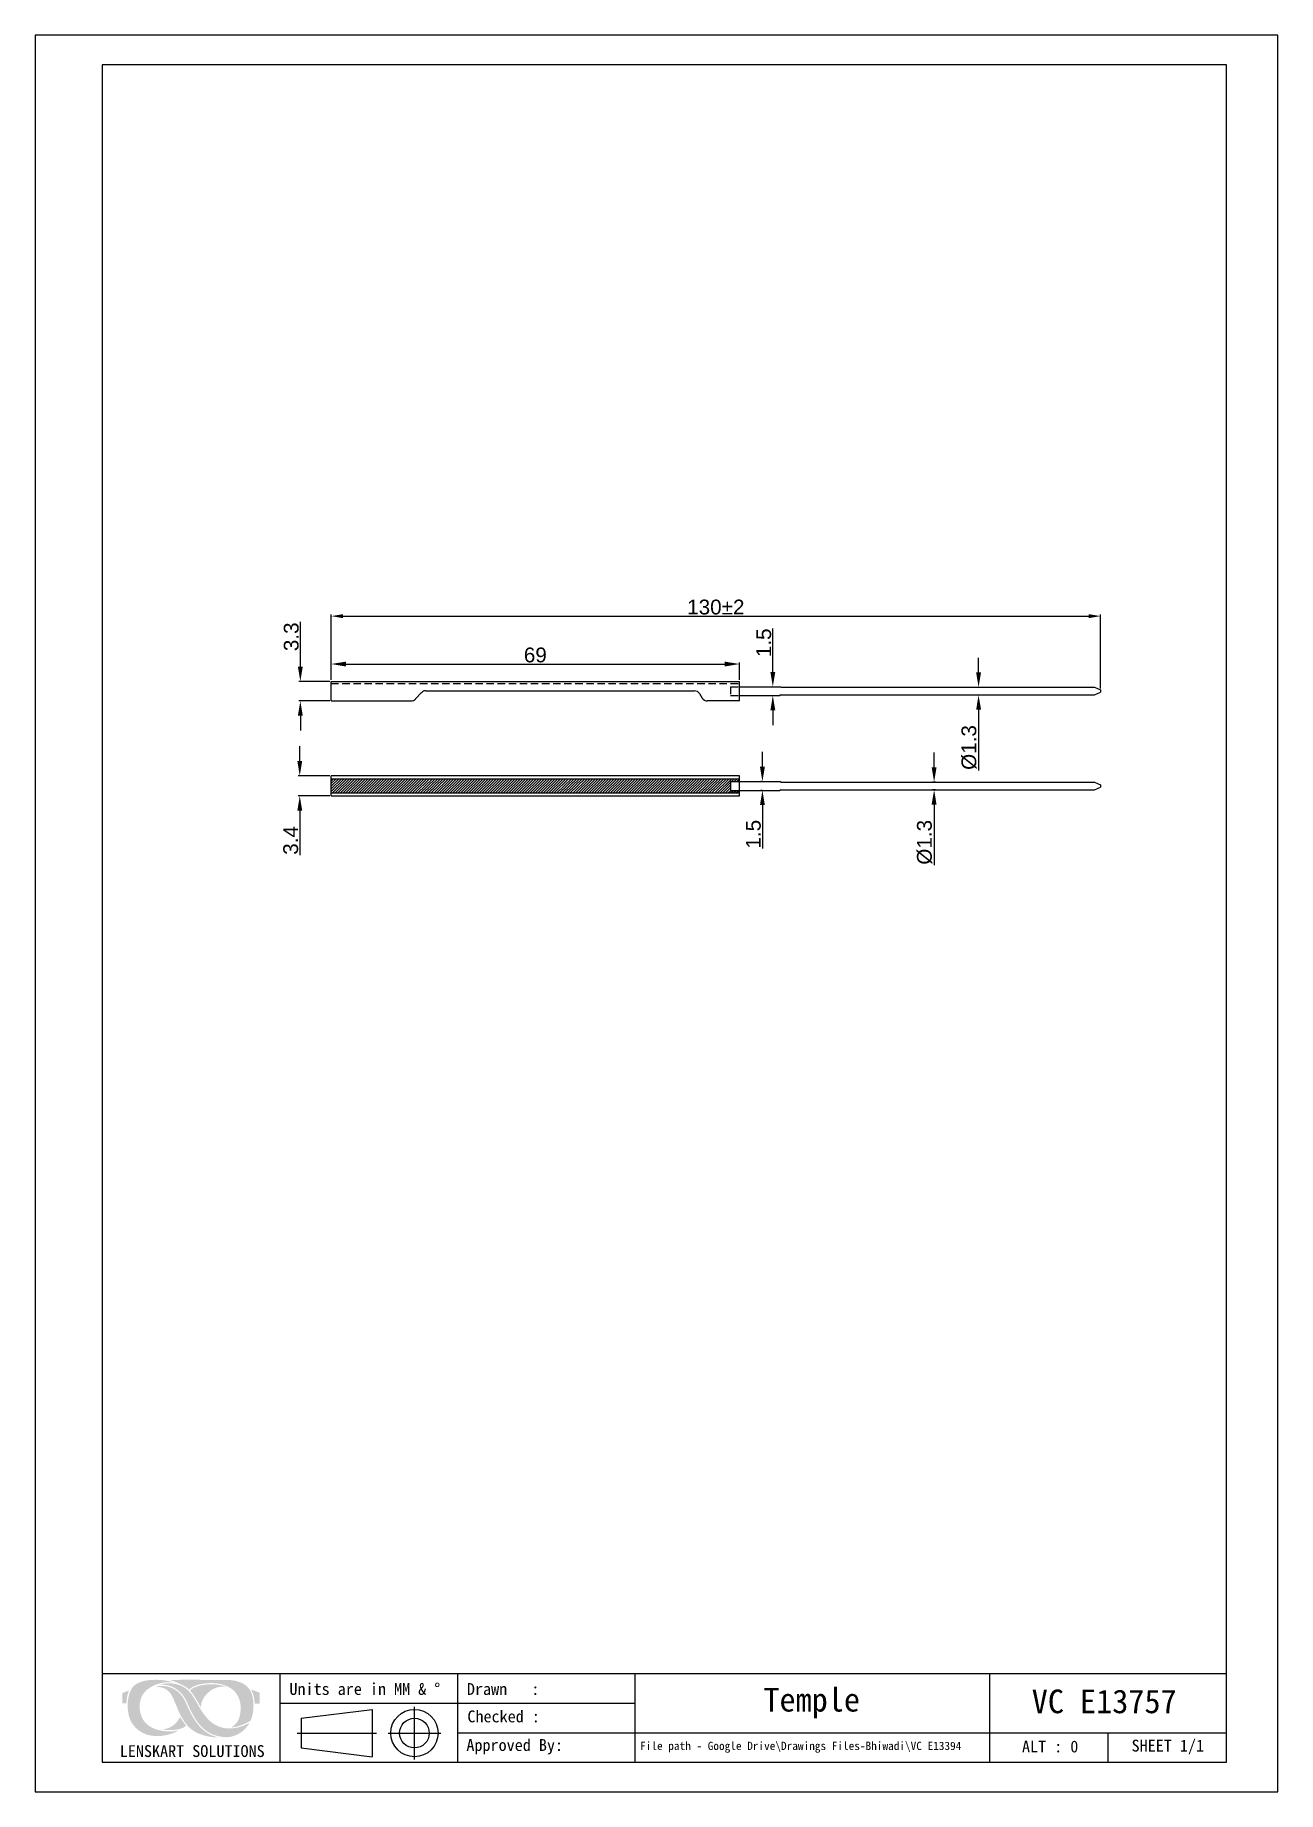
# Model space of a CAD drawing. Header units: millimetres. Extents: x 2769 to 2979, y 1674 to 1971.
import ezdxf

# ---------------------------------------------------------------- set-up
doc = ezdxf.new("R2010")
doc.units = ezdxf.units.MM
doc.linetypes.add('CENTER2', pattern=[28.575, 19.05, -3.175, 3.175, -3.175])
doc.linetypes.add('HIDDEN2', pattern=[0.1875, 0.125, -0.0625])
for name, color, linetype in [('Center Line', 2, 'CENTER2'), ('Dimension', 3, 'Continuous'), ('Hidden Line', 1, 'HIDDEN2'), ('图框-线条', 7, 'Continuous')]:
    doc.layers.add(name, color=color, linetype=linetype)
doc.layers.add('Main', color=1, linetype='Continuous', lineweight=15)
doc.layers.add('绘图层', color=7, linetype='Continuous', lineweight=15)
doc.styles.get("Standard").update_dxf_attribs({"font": 'arial.ttf'})
doc.styles.add('宋体', font='SimSun.ttf')
doc.dimstyles.new('Standard$0', dxfattribs={"dimtxt": 2.3, "dimasz": 2, "dimexe": 1, "dimexo": 1, "dimgap": 1, "dimtad": 1, "dimdec": 1, "dimzin": 0, "dimdsep": 46, "dimtxsty": 'Standard', "dimcen": 0, "dimclrd": 4, "dimclre": 4, "dimclrt": 4, "dimadec": 1, "dimazin": 0, "dimtfac": 1, "dimtdec": 1, "dimtofl": 0, "dimtmove": 0, "dimatfit": 0, "dimfxl": 1, "dimtfillclr": 256, "dimtolj": 1, "dimtzin": 0, "dimlwd": -1, "dimlwe": -1, "dimarcsym": 1})

# ---------------------------------------------------------------- blocks, each defined once
blk = doc.blocks.new('*D9')
at = {"layer": 'Defpoints', "color": 0, "transparency": 16777216}
for p in [(2818.82, 1862.23), (2813.61, 1858.93), (2818.82, 1858.93)]:
    blk.add_point(p, dxfattribs=at)
at = {"layer": 'Dimension', "color": 3, "transparency": 16777216}
for p, q in [((2813.61, 1864.73), (2813.61, 1872.28)), ((2818.57, 1862.23), (2813.36, 1862.23)), ((2818.57, 1858.93), (2813.36, 1858.93)), ((2813.61, 1856.43), (2813.61, 1853.93))]:
    blk.add_line(p, q, dxfattribs=at)
for points in [[(2813.19, 1864.73), (2814.02, 1864.73), (2813.61, 1862.23)], [(2813.19, 1856.43), (2814.02, 1856.43), (2813.61, 1858.93)]]:
    blk.add_solid(points, dxfattribs=at)
at = {"layer": 'Dimension', "transparency": 16777216, "insert": (2812.08, 1869.76), "char_height": 2.5, "attachment_point": 5, "rotation": 90}
blk.add_mtext('\\A1;3.3', dxfattribs=at)
blk = doc.blocks.new('*D10')
at = {"layer": 'Defpoints', "color": 0, "transparency": 16777216}
for p in [(2818.82, 1846.26), (2813.51, 1842.86), (2818.82, 1842.86)]:
    blk.add_point(p, dxfattribs=at)
at = {"layer": 'Dimension', "color": 3, "transparency": 16777216}
for p, q in [((2813.51, 1848.76), (2813.51, 1851.26)), ((2818.57, 1846.26), (2813.26, 1846.26)), ((2818.57, 1842.86), (2813.26, 1842.86)), ((2813.51, 1840.36), (2813.51, 1832.82))]:
    blk.add_line(p, q, dxfattribs=at)
for points in [[(2813.1, 1848.76), (2813.93, 1848.76), (2813.51, 1846.26)], [(2813.1, 1840.36), (2813.93, 1840.36), (2813.51, 1842.86)]]:
    blk.add_solid(points, dxfattribs=at)
at = {"layer": 'Dimension', "transparency": 16777216, "insert": (2811.99, 1835.34), "char_height": 2.5, "attachment_point": 5, "rotation": 90}
blk.add_mtext('\\A1;3.4', dxfattribs=at)
blk = doc.blocks.new('*D11')
at = {"layer": 'Defpoints', "color": 0, "transparency": 16777216}
for p in [(2890.45, 1861.33), (2890.45, 1859.83), (2893.45, 1859.83)]:
    blk.add_point(p, dxfattribs=at)
at = {"layer": 'Dimension', "color": 3, "transparency": 16777216}
for p, q in [((2893.45, 1863.83), (2893.45, 1871.17)), ((2890.7, 1861.33), (2893.7, 1861.33)), ((2890.7, 1859.83), (2893.7, 1859.83)), ((2893.45, 1857.33), (2893.45, 1854.83))]:
    blk.add_line(p, q, dxfattribs=at)
for points in [[(2893.04, 1863.83), (2893.87, 1863.83), (2893.45, 1861.33)], [(2893.04, 1857.33), (2893.87, 1857.33), (2893.45, 1859.83)]]:
    blk.add_solid(points, dxfattribs=at)
at = {"layer": 'Dimension', "transparency": 16777216, "insert": (2891.93, 1868.75), "char_height": 2.5, "attachment_point": 5, "rotation": 90}
blk.add_mtext('\\A1;1.5', dxfattribs=at)
blk = doc.blocks.new('*D12')
at = {"layer": 'Defpoints', "color": 0, "transparency": 16777216}
for p in [(2921.18, 1845.2), (2920.71, 1843.9), (2921.18, 1843.9)]:
    blk.add_point(p, dxfattribs=at)
at = {"layer": 'Dimension', "color": 3, "transparency": 16777216}
for p, q in [((2920.71, 1847.7), (2920.71, 1850.2)), ((2920.93, 1845.2), (2920.46, 1845.2)), ((2920.93, 1843.9), (2920.46, 1843.9)), ((2920.71, 1841.4), (2920.71, 1831.13))]:
    blk.add_line(p, q, dxfattribs=at)
for points in [[(2920.29, 1847.7), (2921.12, 1847.7), (2920.71, 1845.2)], [(2920.29, 1841.4), (2921.12, 1841.4), (2920.71, 1843.9)]]:
    blk.add_solid(points, dxfattribs=at)
at = {"layer": 'Dimension', "transparency": 16777216, "insert": (2919.11, 1835.02), "char_height": 2.5, "attachment_point": 5, "rotation": 90}
blk.add_mtext('\\A1;%%C1.3', dxfattribs=at)
blk = doc.blocks.new('*D16')
at = {"layer": 'Defpoints', "color": 0, "transparency": 16777216}
for p in [(2924.06, 1861.23), (2924.06, 1859.93), (2928.22, 1859.93)]:
    blk.add_point(p, dxfattribs=at)
at = {"layer": 'Dimension', "color": 3, "transparency": 16777216}
for p, q in [((2928.22, 1863.73), (2928.22, 1866.23)), ((2924.31, 1861.23), (2928.47, 1861.23)), ((2924.31, 1859.93), (2928.47, 1859.93)), ((2928.22, 1857.43), (2928.22, 1847.16))]:
    blk.add_line(p, q, dxfattribs=at)
for points in [[(2927.81, 1863.73), (2928.64, 1863.73), (2928.22, 1861.23)], [(2927.81, 1857.43), (2928.64, 1857.43), (2928.22, 1859.93)]]:
    blk.add_solid(points, dxfattribs=at)
at = {"layer": 'Dimension', "transparency": 16777216, "insert": (2926.63, 1851.05), "char_height": 2.5, "attachment_point": 5, "rotation": 90}
blk.add_mtext('\\A1;%%C1.3', dxfattribs=at)
blk = doc.blocks.new('*D13')
at = {"layer": 'Defpoints', "color": 0, "transparency": 16777216}
for p in [(2891.82, 1845.3), (2891.69, 1843.8), (2891.9, 1843.8)]:
    blk.add_point(p, dxfattribs=at)
at = {"layer": 'Dimension', "color": 3, "transparency": 16777216}
for p, q in [((2891.69, 1847.8), (2891.69, 1850.3)), ((2891.57, 1845.3), (2891.44, 1845.3)), ((2891.65, 1843.8), (2891.44, 1843.8)), ((2891.69, 1841.3), (2891.69, 1833.97))]:
    blk.add_line(p, q, dxfattribs=at)
for points in [[(2891.28, 1847.8), (2892.11, 1847.8), (2891.69, 1845.3)], [(2891.28, 1841.3), (2892.11, 1841.3), (2891.69, 1843.8)]]:
    blk.add_solid(points, dxfattribs=at)
at = {"layer": 'Dimension', "transparency": 16777216, "insert": (2890.17, 1836.39), "char_height": 2.5, "attachment_point": 5, "rotation": 90}
blk.add_mtext('\\A1;1.5', dxfattribs=at)
blk = doc.blocks.new('*D14')
at = {"layer": 'Defpoints', "color": 0, "transparency": 16777216}
for p in [(2818.82, 1862.23), (2887.82, 1865.16), (2887.82, 1862.23)]:
    blk.add_point(p, dxfattribs=at)
at = {"layer": 'Dimension', "color": 3, "transparency": 16777216}
for p, q in [((2818.82, 1862.48), (2818.82, 1865.41)), ((2887.82, 1862.48), (2887.82, 1865.41)), ((2821.32, 1865.16), (2885.32, 1865.16))]:
    blk.add_line(p, q, dxfattribs=at)
for points in [[(2821.32, 1865.57), (2821.32, 1864.74), (2818.82, 1865.16)], [(2885.32, 1865.57), (2885.32, 1864.74), (2887.82, 1865.16)]]:
    blk.add_solid(points, dxfattribs=at)
at = {"layer": 'Dimension', "transparency": 16777216, "insert": (2853.32, 1866.68), "char_height": 2.5, "attachment_point": 5}
blk.add_mtext('\\A1;69', dxfattribs=at)
blk = doc.blocks.new('*D15')
at = {"layer": 'Defpoints', "color": 0, "transparency": 16777216}
for p in [(2948.82, 1873.26), (2818.82, 1862.23), (2948.82, 1860.77)]:
    blk.add_point(p, dxfattribs=at)
at = {"layer": 'Dimension', "color": 3, "transparency": 16777216}
for p, q in [((2818.82, 1862.48), (2818.82, 1873.51)), ((2820.82, 1873.26), (2946.82, 1873.26)), ((2948.82, 1861.02), (2948.82, 1873.51))]:
    blk.add_line(p, q, dxfattribs=at)
for points in [[(2820.82, 1873.59), (2820.82, 1872.92), (2818.82, 1873.26)], [(2946.82, 1873.59), (2946.82, 1872.92), (2948.82, 1873.26)]]:
    blk.add_solid(points, dxfattribs=at)
at = {"layer": 'Dimension', "transparency": 16777216, "insert": (2883.82, 1874.78), "char_height": 2.5, "attachment_point": 5}
blk.add_mtext('\\A1;130±2', dxfattribs=at)

msp = doc.modelspace()

# ---------------------------------------------------------------- hatches: boundary and pattern name
at = {"layer": 'Main', "ltscale": 0.2}
h = msp.add_hatch(dxfattribs=at)
h.set_pattern_fill('ANSI31', color=4, scale=0.1, angle=179.6602, style=0)
h.set_pattern_definition([(224.660226, (-77.73673, 188.633), (0.2231711, -0.22583381), [])])
h.paths.add_polyline_path([(2886.32, 1845.3), (2887.82, 1845.3), (2887.82, 1845.76), (2818.82, 1845.76), (2818.82, 1843.36), (2887.82, 1843.36), (2887.82, 1843.8), (2886.32, 1843.8)])
at = {"layer": '图框-线条', "lineweight": 0, "ltscale": 0.1}
h = msp.add_hatch(color=252, dxfattribs=at)
edge = h.paths.add_edge_path()
edge.add_spline(control_points=[(2783.5, 1691.18), (2783.5, 1691.18), (2783.5, 1689.47), (2783.5, 1689.47), (2783.5, 1689.47), (2783.5, 1689.47), (2784.21, 1689.47), (2784.21, 1689.47), (2784.21, 1689.47), (2784.26, 1689.87), (2784.27, 1690.22), (2784.35, 1690.61), (2784.35, 1690.61), (2784.42, 1690.96), (2784.52, 1691.31), (2784.65, 1691.62), (2784.65, 1691.62), (2784.65, 1691.62), (2783.5, 1691.18), (2783.5, 1691.18)], knot_values=[0, 0, 0, 0, 0.166667, 0.166667, 0.166667, 0.166667, 0.333333, 0.333333, 0.333333, 0.333333, 0.5, 0.5, 0.5, 0.5, 0.666667, 0.666667, 0.666667, 0.666667, 1, 1, 1, 1], degree=3, periodic=0)
edge = h.paths.add_edge_path()
edge.add_spline(control_points=[(2805.9, 1689.39), (2805.9, 1689.39), (2806.71, 1689.38), (2806.71, 1689.38), (2806.71, 1689.38), (2806.71, 1689.38), (2806.71, 1691.24), (2806.71, 1691.24), (2806.71, 1691.24), (2806.71, 1691.24), (2805.3, 1691.8), (2805.3, 1691.8), (2805.3, 1691.8), (2805.44, 1691.44), (2805.6, 1691.18), (2805.71, 1690.73), (2805.71, 1690.73), (2805.82, 1690.28), (2805.86, 1689.88), (2805.9, 1689.39)], knot_values=[0, 0, 0, 0, 0.166667, 0.166667, 0.166667, 0.166667, 0.333333, 0.333333, 0.333333, 0.333333, 0.5, 0.5, 0.5, 0.5, 0.666667, 0.666667, 0.666667, 0.666667, 1, 1, 1, 1], degree=3, periodic=0)
edge = h.paths.add_edge_path(flags=17)
edge.add_spline(control_points=[(2790.42, 1685.05), (2790.55, 1684.94), (2791.37, 1684.92), (2791.52, 1684.92), (2791.52, 1684.92), (2792.39, 1684.89), (2793.72, 1685.11), (2794.29, 1685.66), (2794.29, 1685.66), (2794.24, 1685.74), (2794.21, 1685.78), (2794.15, 1685.85), (2794.15, 1685.85), (2794.15, 1685.85), (2793.28, 1687.13), (2793.28, 1687.13), (2793.28, 1687.13), (2793.07, 1686.87), (2792.98, 1686.38), (2792.18, 1685.76), (2792.18, 1685.76), (2791.71, 1685.4), (2791.15, 1685.15), (2790.42, 1685.05)], knot_values=[0, 0, 0, 0, 0.142857, 0.142857, 0.142857, 0.142857, 0.285714, 0.285714, 0.285714, 0.285714, 0.428571, 0.428571, 0.428571, 0.428571, 0.571429, 0.571429, 0.571429, 0.571429, 0.714286, 0.714286, 0.714286, 0.714286, 1, 1, 1, 1], degree=3, periodic=0)
edge = h.paths.add_edge_path(flags=17)
edge.add_spline(control_points=[(2794.97, 1691.62), (2795.01, 1691.54), (2795.03, 1691.55), (2795.09, 1691.48), (2795.09, 1691.48), (2795.74, 1690.74), (2796.67, 1688.95), (2796.79, 1688.82), (2796.79, 1688.82), (2796.85, 1690.32), (2798.1, 1691.63), (2799.33, 1692.06), (2799.33, 1692.06), (2799.98, 1692.29), (2800.33, 1692.29), (2801.05, 1692.23), (2801.05, 1692.23), (2800.82, 1692.42), (2799.81, 1692.58), (2799.55, 1692.61), (2799.55, 1692.61), (2798.34, 1692.75), (2796.59, 1692.64), (2795.51, 1692.03), (2795.51, 1692.03), (2795.34, 1691.94), (2795.03, 1691.74), (2794.97, 1691.62)], knot_values=[0, 0, 0, 0, 0.125, 0.125, 0.125, 0.125, 0.25, 0.25, 0.25, 0.25, 0.375, 0.375, 0.375, 0.375, 0.5, 0.5, 0.5, 0.5, 0.625, 0.625, 0.625, 0.625, 0.75, 0.75, 0.75, 0.75, 1, 1, 1, 1], degree=3, periodic=0)
edge = h.paths.add_edge_path()
edge.add_spline(control_points=[(2794.39, 1689.27), (2793.98, 1690.19), (2793.85, 1690.44), (2793.21, 1691.13), (2793.21, 1691.13), (2792.34, 1692.07), (2790.99, 1692.54), (2789.67, 1692.36), (2789.67, 1692.36), (2789.58, 1692.35), (2789.5, 1692.34), (2789.42, 1692.32), (2789.42, 1692.32), (2789.42, 1692.32), (2789.19, 1692.25), (2789.19, 1692.25), (2789.19, 1692.25), (2789.95, 1692.22), (2790.55, 1692.1), (2791.06, 1691.72), (2791.06, 1691.72), (2791.56, 1691.34), (2791.76, 1691.03), (2792.08, 1690.37), (2792.08, 1690.37), (2792.61, 1689.29), (2792.97, 1688.08), (2793.56, 1687.08), (2793.56, 1687.08), (2794.19, 1686.01), (2794.8, 1685.23), (2795.87, 1684.61), (2795.87, 1684.61), (2796.72, 1684.11), (2798.51, 1683.64), (2799.7, 1683.69), (2799.7, 1683.69), (2799.57, 1683.75), (2799.38, 1683.78), (2799.23, 1683.83), (2799.23, 1683.83), (2797.02, 1684.5), (2795.74, 1686.38), (2794.77, 1688.44), (2794.77, 1688.44), (2794.63, 1688.71), (2794.51, 1688.99), (2794.39, 1689.27)], knot_values=[0, 0, 0, 0, 0.076923, 0.076923, 0.076923, 0.076923, 0.153846, 0.153846, 0.153846, 0.153846, 0.230769, 0.230769, 0.230769, 0.230769, 0.307692, 0.307692, 0.307692, 0.307692, 0.384615, 0.384615, 0.384615, 0.384615, 0.461538, 0.461538, 0.461538, 0.461538, 0.538462, 0.538462, 0.538462, 0.538462, 0.615385, 0.615385, 0.615385, 0.615385, 0.692308, 0.692308, 0.692308, 0.692308, 0.769231, 0.769231, 0.769231, 0.769231, 0.846154, 0.846154, 0.846154, 0.846154, 1, 1, 1, 1], degree=3, periodic=0)
edge = h.paths.add_edge_path()
edge.add_spline(control_points=[(2805.01, 1686.12), (2804.97, 1686.12), (2804.15, 1685.73), (2803.99, 1685.67), (2803.99, 1685.67), (2803.64, 1685.53), (2803.22, 1685.4), (2802.83, 1685.33), (2802.83, 1685.33), (2801.85, 1685.14), (2801.14, 1685.14), (2800.21, 1685.41), (2800.21, 1685.41), (2798.62, 1685.87), (2797.7, 1686.99), (2796.95, 1688.14), (2796.95, 1688.14), (2795.63, 1690.2), (2795.09, 1692.19), (2792.54, 1692.73), (2792.54, 1692.73), (2792.11, 1692.82), (2791.6, 1692.86), (2791.15, 1692.82), (2791.15, 1692.82), (2790.84, 1692.8), (2790.12, 1692.73), (2789.9, 1692.6), (2789.9, 1692.6), (2791.03, 1692.62), (2791.91, 1692.4), (2792.7, 1691.83), (2792.7, 1691.83), (2794.36, 1690.65), (2794.41, 1689.41), (2795.27, 1687.86), (2795.27, 1687.86), (2795.69, 1687.12), (2795.99, 1686.55), (2796.56, 1685.88), (2796.56, 1685.88), (2797.75, 1684.49), (2799.01, 1683.87), (2800.95, 1683.73), (2800.95, 1683.73), (2801.89, 1683.66), (2802.83, 1684.07), (2803.45, 1684.46), (2803.45, 1684.46), (2803.88, 1684.73), (2804.21, 1685.07), (2804.53, 1685.44), (2804.53, 1685.44), (2804.7, 1685.63), (2804.88, 1685.91), (2805.01, 1686.12)], knot_values=[0, 0, 0, 0, 0.066667, 0.066667, 0.066667, 0.066667, 0.133333, 0.133333, 0.133333, 0.133333, 0.2, 0.2, 0.2, 0.2, 0.266667, 0.266667, 0.266667, 0.266667, 0.333333, 0.333333, 0.333333, 0.333333, 0.4, 0.4, 0.4, 0.4, 0.466667, 0.466667, 0.466667, 0.466667, 0.533333, 0.533333, 0.533333, 0.533333, 0.6, 0.6, 0.6, 0.6, 0.666667, 0.666667, 0.666667, 0.666667, 0.733333, 0.733333, 0.733333, 0.733333, 0.8, 0.8, 0.8, 0.8, 0.866667, 0.866667, 0.866667, 0.866667, 1, 1, 1, 1], degree=3, periodic=0)
edge = h.paths.add_edge_path()
edge.add_spline(control_points=[(2794.81, 1691.78), (2795.37, 1692.22), (2795.54, 1692.36), (2796.36, 1692.59), (2796.36, 1692.59), (2798.23, 1693.11), (2800.64, 1692.97), (2802.11, 1691.82), (2802.11, 1691.82), (2802.91, 1691.19), (2803.56, 1690.09), (2803.53, 1688.54), (2803.53, 1688.54), (2803.5, 1687.39), (2803.22, 1686.29), (2802.31, 1685.63), (2802.31, 1685.63), (2802.25, 1685.59), (2802, 1685.43), (2801.95, 1685.41), (2801.95, 1685.41), (2802.84, 1685.36), (2804.23, 1685.96), (2804.96, 1686.38), (2804.96, 1686.38), (2805.24, 1686.54), (2805.21, 1686.51), (2805.33, 1686.83), (2805.33, 1686.83), (2805.8, 1688.09), (2805.81, 1689.84), (2805.39, 1691.07), (2805.39, 1691.07), (2805.19, 1691.63), (2804.98, 1691.93), (2804.61, 1692.3), (2804.61, 1692.3), (2803.85, 1693.06), (2802.34, 1693.41), (2801.25, 1693.41), (2801.25, 1693.41), (2798.02, 1693.41), (2794.71, 1693.45), (2791.51, 1693.41), (2791.51, 1693.41), (2791.74, 1693.31), (2792.16, 1693.21), (2792.43, 1693.11), (2792.43, 1693.11), (2792.7, 1693.02), (2793.88, 1692.46), (2794.11, 1692.32), (2794.11, 1692.32), (2794.43, 1692.13), (2794.75, 1691.82), (2794.81, 1691.78)], knot_values=[0, 0, 0, 0, 0.066667, 0.066667, 0.066667, 0.066667, 0.133333, 0.133333, 0.133333, 0.133333, 0.2, 0.2, 0.2, 0.2, 0.266667, 0.266667, 0.266667, 0.266667, 0.333333, 0.333333, 0.333333, 0.333333, 0.4, 0.4, 0.4, 0.4, 0.466667, 0.466667, 0.466667, 0.466667, 0.533333, 0.533333, 0.533333, 0.533333, 0.6, 0.6, 0.6, 0.6, 0.666667, 0.666667, 0.666667, 0.666667, 0.733333, 0.733333, 0.733333, 0.733333, 0.8, 0.8, 0.8, 0.8, 0.866667, 0.866667, 0.866667, 0.866667, 1, 1, 1, 1], degree=3, periodic=0)
edge = h.paths.add_edge_path()
edge.add_spline(control_points=[(2793.03, 1684.83), (2792.89, 1684.84), (2792.63, 1684.78), (2792.47, 1684.76), (2792.47, 1684.76), (2789.9, 1684.52), (2786.86, 1685.2), (2786.49, 1688.34), (2786.49, 1688.34), (2786.32, 1689.81), (2786.78, 1691.14), (2787.95, 1691.94), (2787.95, 1691.94), (2789.13, 1692.75), (2790.3, 1693.07), (2792.03, 1693.02), (2792.03, 1693.02), (2792.03, 1693.02), (2791.34, 1693.21), (2791.34, 1693.21), (2791.34, 1693.21), (2789.81, 1693.54), (2787.52, 1693.55), (2786.17, 1692.88), (2786.17, 1692.88), (2785.41, 1692.5), (2784.98, 1691.93), (2784.69, 1690.98), (2784.69, 1690.98), (2784.19, 1689.36), (2784.34, 1686.86), (2785.55, 1685.58), (2785.55, 1685.58), (2785.71, 1685.42), (2785.78, 1685.3), (2785.97, 1685.16), (2785.97, 1685.16), (2786.16, 1685), (2786.2, 1684.95), (2786.44, 1684.78), (2786.44, 1684.78), (2788.02, 1683.67), (2790.07, 1683.73), (2791.87, 1684.33), (2791.87, 1684.33), (2792.08, 1684.4), (2792.29, 1684.49), (2792.48, 1684.57), (2792.48, 1684.57), (2792.6, 1684.62), (2792.96, 1684.81), (2793.03, 1684.83)], knot_values=[0, 0, 0, 0, 0.071429, 0.071429, 0.071429, 0.071429, 0.142857, 0.142857, 0.142857, 0.142857, 0.214286, 0.214286, 0.214286, 0.214286, 0.285714, 0.285714, 0.285714, 0.285714, 0.357143, 0.357143, 0.357143, 0.357143, 0.428571, 0.428571, 0.428571, 0.428571, 0.5, 0.5, 0.5, 0.5, 0.571429, 0.571429, 0.571429, 0.571429, 0.642857, 0.642857, 0.642857, 0.642857, 0.714286, 0.714286, 0.714286, 0.714286, 0.785714, 0.785714, 0.785714, 0.785714, 0.857143, 0.857143, 0.857143, 0.857143, 1, 1, 1, 1], degree=3, periodic=0)

# ---------------------------------------------------------------- linework, layer by layer
for p, q in [((2970.14, 1966.48), (2780.14, 1966.48)), ((2780.14, 1966.48), (2780.14, 1679.48)), ((2970.14, 1679.48), (2970.14, 1966.48)), ((2818.82, 1862.23), (2887.82, 1862.23)), ((2818.82, 1858.93), (2818.82, 1862.23)), ((2887.82, 1858.93), (2887.82, 1862.23)), ((2834.07, 1860.32), (2833.06, 1859.25)), ((2834.8, 1860.63), (2880.21, 1860.63)), ((2881.06, 1860.16), (2881.52, 1859.41)), ((2887.82, 1861.33), (2894.61, 1861.33)), ((2887.82, 1859.83), (2894.61, 1859.83)), ((2894.82, 1861.23), (2894.61, 1861.33)), ((2894.82, 1859.93), (2894.61, 1859.83)), ((2894.82, 1861.23), (2947.82, 1861.23)), ((2894.82, 1859.93), (2947.82, 1859.93)), ((2947.82, 1861.23), (2948.82, 1860.77)), ((2947.82, 1859.93), (2948.82, 1860.4)), ((2948.82, 1860.77), (2948.82, 1860.4)), ((2818.82, 1858.93), (2832.33, 1858.93)), ((2887.82, 1858.93), (2882.37, 1858.93)), ((2818.82, 1842.86), (2818.82, 1846.26)), ((2887.82, 1846.26), (2818.82, 1846.26)), ((2818.82, 1845.76), (2887.82, 1845.76)), ((2886.32, 1845.3), (2887.82, 1845.3)), ((2887.4, 1845.3), (2894.61, 1845.3)), ((2887.82, 1842.86), (2887.82, 1846.26)), ((2894.82, 1845.2), (2894.61, 1845.3)), ((2894.82, 1845.2), (2947.82, 1845.2)), ((2947.82, 1845.2), (2948.82, 1844.74)), ((2948.82, 1844.74), (2948.82, 1844.37)), ((2948.82, 1844.74), (2948.82, 1844.37)), ((2818.82, 1843.36), (2887.82, 1843.36)), ((2818.82, 1842.86), (2887.82, 1842.86)), ((2886.32, 1843.8), (2887.82, 1843.8)), ((2887.82, 1843.8), (2894.61, 1843.8)), ((2894.82, 1843.9), (2894.61, 1843.8)), ((2894.82, 1843.9), (2947.82, 1843.9)), ((2947.82, 1843.9), (2948.82, 1844.37)), ((2780.14, 1694.48), (2970.14, 1694.48)), ((2810.14, 1694.48), (2810.14, 1679.48)), ((2840.14, 1694.48), (2840.14, 1679.48)), ((2870.14, 1694.48), (2870.14, 1679.48)), ((2930.14, 1679.48), (2930.14, 1694.48)), ((2810.14, 1689.48), (2870.14, 1689.48)), ((2813.74, 1686.92), (2825.74, 1688.42)), ((2825.74, 1688.42), (2825.74, 1680.42)), ((2832.89, 1679.98), (2832.89, 1688.87)), ((2813.08, 1684.42), (2826.47, 1684.42)), ((2813.74, 1686.92), (2813.74, 1681.92)), ((2828.44, 1684.42), (2837.33, 1684.42)), ((2840.14, 1684.48), (2970.14, 1684.48)), ((2950.14, 1679.48), (2950.14, 1684.48)), ((2813.74, 1681.92), (2825.74, 1680.42)), ((2780.14, 1679.48), (2970.14, 1679.48))]:
    msp.add_line(p, q)
msp.add_lwpolyline([(2768.79, 1674.48), (2978.79, 1674.48), (2978.79, 1971.48), (2768.79, 1971.48)], close=True)
for radius in [4, 2.5]:
    msp.add_circle((2832.89, 1684.42), radius)
for centre, start, end in [((2832.33, 1859.93), 270, 316.8296), ((2834.8, 1859.63), 90, 136.8296), ((2880.21, 1859.63), 31.7144, 90), ((2882.37, 1859.93), 211.7144, 270)]:
    msp.add_arc(centre, 1, start, end)
at = {"layer": 'Center Line'}
msp.add_line((2886.32, 1845.3), (2886.32, 1843.8), dxfattribs=at)
at = {"layer": 'Hidden Line', "ltscale": 10}
for p, q in [((2818.82, 1861.88), (2887.82, 1861.88)), ((2886.32, 1861.33), (2887.82, 1861.33)), ((2886.32, 1859.83), (2887.82, 1859.83))]:
    msp.add_line(p, q, dxfattribs=at)
msp.add_lwpolyline([(2886.32, 1861.33), (2886.32, 1859.83)], dxfattribs=at)

# ---------------------------------------------------------------- texts
at = {"layer": '绘图层', "color": 7, "linetype": 'ByBlock', "lineweight": 9, "attachment_point": 5, "style": '宋体'}
for s, insert, char_height, width in [('\\pxql;{\\fNSimSun|b0|i0|c0|p49;Units are in MM & %%D}', (2827.03, 1691.86), 2, 30.5443), ('\\pxql;{\\fNSimSun|b0|i0|c0|p49;Drawn   : }', (2857.03, 1691.86), 2, 30.5443), ('{\\fNSimSun|b0|i0|c0|p49;Temple}', (2900.02, 1689.49), 4, 58.2869), ('{\\fNSimSun|b0|i0|c0|p49;VC E13757}', (2949.45, 1689.75), 4, 58.2869), ('\\pxql;{\\fNSimSun|b0|i0|c0|p49;Checked : }', (2853.29, 1687.22), 2, 22.9015), ('{\\fSimSun|b0|i0|c134|p2;LENSKART SOLUTIONS}', (2795.34, 1681.36), 2, 58.9745), ('\\pxql;{\\fNSimSun|b0|i0|c0|p49;Approved By:}', (2853.12, 1682.11), 2, 22.9015), ('\\pxql;{\\fNSimSun|b0|i0|c0|p49;File path - Google Drive\\\\Drawings Files-Bhiwadi\\\\VC E13394}', (2915.97, 1682.03), 1.4, 89.89), ('{\\fNSimSun|b0|i0|c0|p49;ALT : 0}', (2940.32, 1682.14), 2, 17.2791), ('{\\fNSimSun|b0|i0|c0|p49;SHEET 1/1}', (2960.2, 1682.06), 2, 17.2791)]:
    msp.add_mtext(s, dxfattribs=dict(at, insert=insert, char_height=char_height, width=width))

# ---------------------------------------------------------------- dimensions: what is measured, and where the dimension line sits
at = {"layer": 'Dimension'}
for base, p2, override, picture, middle in [((2948.82, 1873.26), (2948.82, 1860.77), {"dimtxt": 2.5, "dimexe": 0.25, "dimexo": 0.25, "dimgap": 0.25, "dimdec": 0, "dimclrd": 3, "dimclre": 3, "dimclrt": 256, "dimadec": 2, "dimtol": 1, "dimtp": 2, "dimtm": 2, "dimtdec": 0, "dimatfit": 3}, '*D15', (2883.82, 1874.78)), ((2887.82, 1865.16), (2887.82, 1862.23), {"dimtxt": 2.5, "dimasz": 2.5, "dimexe": 0.25, "dimexo": 0.25, "dimgap": 0.25, "dimdec": 0, "dimclrd": 3, "dimclre": 3, "dimclrt": 256, "dimadec": 2, "dimtdec": 2, "dimatfit": 3}, '*D14', (2853.32, 1866.68))]:
    dim = msp.add_linear_dim(base=base, p1=(2818.82, 1862.23), p2=p2, dimstyle='Standard$0', override=override, dxfattribs=at)
    dim.commit()
    dim.dimension.update_dxf_attribs({"geometry": picture, "text_midpoint": middle})
for base, p1, p2, override, picture, middle in [((2813.61, 1858.93), (2818.82, 1862.23), (2818.82, 1858.93), {"dimtxt": 2.5, "dimasz": 2.5, "dimexe": 0.25, "dimexo": 0.25, "dimgap": 0.25, "dimclrd": 3, "dimclre": 3, "dimclrt": 256, "dimadec": 2, "dimtdec": 2, "dimatfit": 3}, '*D9', (2813.61, 1869.76)), ((2893.45, 1859.83), (2890.45, 1861.33), (2890.45, 1859.83), {"dimtxt": 2.5, "dimasz": 2.5, "dimexe": 0.25, "dimexo": 0.25, "dimgap": 0.25, "dimclrd": 3, "dimclre": 3, "dimclrt": 256, "dimadec": 2, "dimtdec": 2, "dimatfit": 3}, '*D11', (2893.45, 1868.75)), ((2928.22, 1859.93), (2924.06, 1861.23), (2924.06, 1859.93), {"dimtxt": 2.5, "dimasz": 2.5, "dimexe": 0.25, "dimexo": 0.25, "dimgap": 0.25, "dimpost": '%%C<>', "dimclrd": 3, "dimclre": 3, "dimclrt": 256, "dimadec": 2, "dimtdec": 2, "dimatfit": 3}, '*D16', (2928.22, 1851.05))]:
    dim = msp.add_linear_dim(base=base, p1=p1, p2=p2, angle=90, dimstyle='Standard$0', override=override, dxfattribs=at)
    dim.commit()
    dim.dimension.update_dxf_attribs({"geometry": picture, "text_midpoint": middle, "dimtype": 160})
for base, p1, p2, override, picture, middle in [((2813.51, 1842.86), (2818.82, 1846.26), (2818.82, 1842.86), {"dimtxt": 2.5, "dimasz": 2.5, "dimexe": 0.25, "dimexo": 0.25, "dimgap": 0.25, "dimclrd": 3, "dimclre": 3, "dimclrt": 256, "dimadec": 2, "dimtdec": 2, "dimatfit": 3}, '*D10', (2811.99, 1835.34)), ((2891.69, 1843.8), (2891.82, 1845.3), (2891.9, 1843.8), {"dimtxt": 2.5, "dimasz": 2.5, "dimexe": 0.25, "dimexo": 0.25, "dimgap": 0.25, "dimclrd": 3, "dimclre": 3, "dimclrt": 256, "dimadec": 2, "dimtdec": 2, "dimatfit": 3}, '*D13', (2890.17, 1836.39)), ((2920.71, 1843.9), (2921.18, 1845.2), (2921.18, 1843.9), {"dimtxt": 2.5, "dimasz": 2.5, "dimexe": 0.25, "dimexo": 0.25, "dimgap": 0.25, "dimpost": '%%C<>', "dimclrd": 3, "dimclre": 3, "dimclrt": 256, "dimadec": 2, "dimtdec": 2, "dimatfit": 3}, '*D12', (2919.11, 1835.02))]:
    dim = msp.add_linear_dim(base=base, p1=p1, p2=p2, angle=90, dimstyle='Standard$0', override=override, dxfattribs=at)
    dim.commit()
    dim.dimension.update_dxf_attribs({"geometry": picture, "text_midpoint": middle})

doc.saveas('drawing.dxf')
